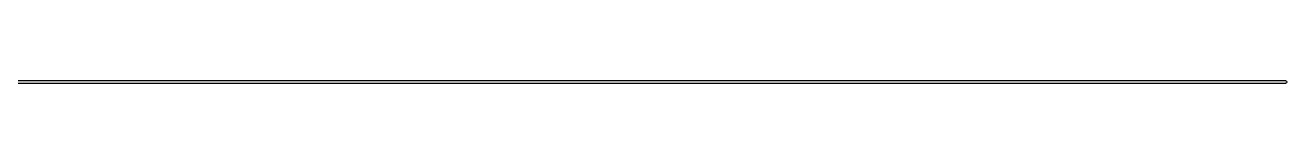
# Model space of a CAD drawing. Extents: x 59.1 to 149.1, y -118 to -82.
# Drawn here: x 104.08 to 149.05, y -118.05 to -117.95 of the extents above; entities that cross this region are included whole.
import ezdxf

# ---------------------------------------------------------------- set-up
doc = ezdxf.new("R2010")
doc.units = 0
doc.layers.add('BLACK', color=7, linetype='CONTINUOUS')

msp = doc.modelspace()

# ---------------------------------------------------------------- linework, layer by layer
at = {"layer": 'BLACK', "linetype": 'CONTINUOUS'}
for p, q in [((68, -117.95), (149, -117.95)), ((149, -118.05), (68, -118.05)), ((149, -117.95), (149.035, -117.965)), ((149.035, -118.035), (149, -118.05)), ((149.035, -117.965), (149.05, -118)), ((149.05, -118), (149.035, -118.035))]:
    msp.add_line(p, q, dxfattribs=at)

doc.saveas('drawing.dxf')
